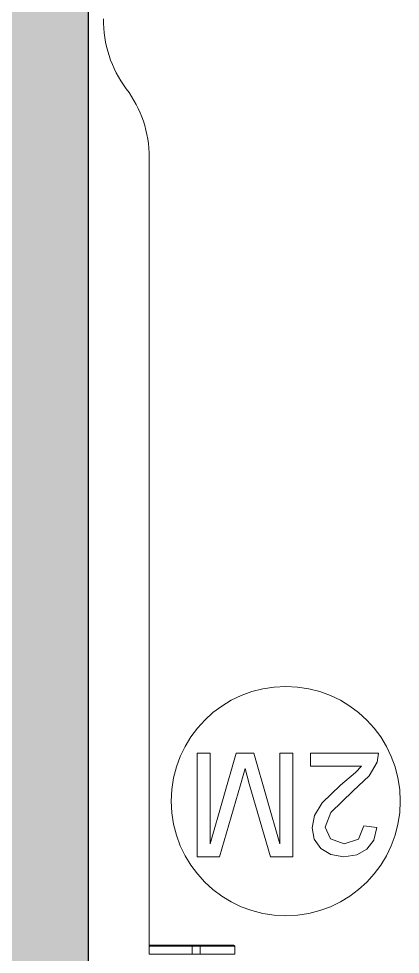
# Model space of a CAD drawing. Header units: millimetres. Extents: x 155927 to 326028, y -36033 to 97293.
# Drawn here: x 166390 to 166723, y 22640 to 23456 of the extents above; entities that cross this region are included whole.
import ezdxf

# ---------------------------------------------------------------- set-up
doc = ezdxf.new("R2010")
doc.units = ezdxf.units.MM
doc.header["$MEASUREMENT"] = 0
for name, color, linetype, lineweight in [('A-WALL', 7, 'CONTINUOUS', 9), ('A-WALL-PATT', 7, 'CONTINUOUS', 9), ('I-FURN', 8, 'CONTINUOUS', 9)]:
    doc.layers.add(name, color=color, linetype=linetype, lineweight=lineweight)

msp = doc.modelspace()

# ---------------------------------------------------------------- hatches: boundary and pattern name
at = {"layer": 'A-WALL-PATT'}
msp.add_hatch(color=256, dxfattribs=at).paths.add_polyline_path([(166450.83, 20657.61), (166450.83, 24155.61), (166328.83, 24155.61), (166328.83, 20657.61)], flags=0)

# ---------------------------------------------------------------- linework, layer by layer
at = {"layer": 'A-WALL', "lineweight": 30}
msp.add_line((166450.83, 20657.61), (166450.83, 24155.61), dxfattribs=at)
at = {"layer": 'I-FURN'}
for p, q in [((166503.83, 23335.39), (166503.83, 22647.21)), ((166503.83, 22647.21), (166503.83, 23335.39)), ((166557.14, 22815.76), (166545.84, 22815.76)), ((166545.84, 22815.76), (166545.84, 22725.35)), ((166579.86, 22815.76), (166557.14, 22736.65)), ((166557.14, 22736.65), (166557.14, 22815.76)), ((166595.18, 22815.76), (166579.86, 22815.76)), ((166617.89, 22736.65), (166595.18, 22815.76)), ((166629.19, 22815.76), (166617.89, 22815.76)), ((166617.89, 22815.76), (166617.89, 22736.65)), ((166629.19, 22725.35), (166629.19, 22815.76)), ((166704.06, 22815.76), (166644.73, 22815.76)), ((166644.73, 22815.76), (166644.73, 22804.46)), ((166702.85, 22807.97), (166704.06, 22815.76)), ((166695.98, 22795.97), (166702.85, 22807.97)), ((166583.48, 22787.97), (166587.52, 22802.38)), ((166587.52, 22802.38), (166591.25, 22789.07)), ((166644.73, 22804.46), (166689.12, 22804.46)), ((166689.12, 22804.46), (166684.02, 22798.71)), ((166684.02, 22798.71), (166671.02, 22787.84)), ((166681.83, 22782.87), (166695.98, 22795.97)), ((166565.29, 22725.35), (166583.48, 22787.97)), ((166591.25, 22789.07), (166609.74, 22725.35)), ((166671.02, 22787.84), (166654.83, 22772.35)), ((166662.32, 22764.04), (166681.83, 22782.87)), ((166654.83, 22772.35), (166648.15, 22761.27)), ((166648.15, 22761.27), (166646.14, 22750.56)), ((166657.44, 22751.24), (166662.32, 22764.04)), ((166646.14, 22750.56), (166648, 22740.7)), ((166662.05, 22740.88), (166657.44, 22751.24)), ((166691.35, 22752.19), (166686.59, 22740.78)), ((166702.65, 22750.78), (166691.35, 22752.19)), ((166699.91, 22739.84), (166702.65, 22750.78)), ((166648, 22740.7), (166653.59, 22732.59)), ((166674.06, 22736.65), (166662.05, 22740.88)), ((166686.59, 22740.78), (166674.06, 22736.65)), ((166693.99, 22731.86), (166699.91, 22739.84)), ((166653.59, 22732.59), (166662.37, 22727.16)), ((166662.37, 22727.16), (166673.82, 22725.35)), ((166673.82, 22725.35), (166685.19, 22726.98)), ((166685.19, 22726.98), (166693.99, 22731.86)), ((166545.84, 22725.35), (166565.29, 22725.35)), ((166609.74, 22725.35), (166629.19, 22725.35)), ((166503.82, 22647.21), (166503.82, 22640.21)), ((166503.83, 22647.21), (166541.29, 22647.21)), ((166503.83, 22647.21), (166503.83, 22640.21)), ((166504.83, 22648.21), (166504.82, 22648.21)), ((166541.85, 22648.21), (166504.83, 22648.21)), ((166504.83, 22648.21), (166508.82, 22648.21)), ((166508.82, 22647.21), (166508.82, 22648.21)), ((166508.82, 22648.21), (166547.39, 22648.21)), ((166541.29, 22647.21), (166548.21, 22647.21)), ((166541.29, 22647.21), (166541.29, 22640.21)), ((166547.39, 22648.21), (166541.85, 22648.21)), ((166577.67, 22648.21), (166547.39, 22648.21)), ((166577.67, 22648.21), (166547.39, 22648.21)), ((166548.21, 22647.21), (166578.49, 22647.21)), ((166548.21, 22647.21), (166548.21, 22640.21)), ((166578.3, 22647.99), (166578.33, 22647.96)), ((166578.49, 22647.21), (166578.67, 22647.21)), ((166578.49, 22647.21), (166578.49, 22640.21)), ((166578.67, 22640.21), (166578.67, 22647.21)), ((166578.67, 22640.21), (166578.67, 22647.21)), ((166578.67, 22640.21), (166578.67, 22647.21)), ((166503.83, 22640.21), (166541.29, 22640.21)), ((166541.29, 22640.21), (166548.21, 22640.21)), ((166548.21, 22640.21), (166578.49, 22640.21))]:
    msp.add_line(p, q, dxfattribs=at)
at = {"layer": 'I-FURN', "flags": 128}
for points in [[(166503.82, 22647.21), (166503.82, 22647.25), (166503.83, 22647.29), (166503.83, 22647.33), (166503.84, 22647.37), (166503.84, 22647.41), (166503.85, 22647.45), (166503.86, 22647.49), (166503.87, 22647.53), (166503.89, 22647.57), (166503.9, 22647.6), (166503.92, 22647.64), (166503.94, 22647.67), (166503.95, 22647.71), (166503.98, 22647.74), (166504, 22647.78), (166504.02, 22647.81), (166504.04, 22647.84), (166504.07, 22647.87), (166504.1, 22647.9), (166504.13, 22647.93), (166504.15, 22647.96), (166504.19, 22647.98), (166504.22, 22648.01), (166504.25, 22648.03), (166504.28, 22648.05), (166504.32, 22648.08), (166504.35, 22648.09), (166504.39, 22648.11), (166504.42, 22648.13), (166504.46, 22648.14), (166504.5, 22648.16), (166504.54, 22648.17), (166504.57, 22648.18), (166504.61, 22648.19), (166504.65, 22648.2), (166504.69, 22648.2), (166504.73, 22648.21), (166504.77, 22648.21), (166504.81, 22648.21), (166504.82, 22648.21)], [(166504.82, 22648.21), (166504.83, 22648.21), (166504.84, 22648.21), (166504.85, 22648.21), (166504.87, 22648.21), (166504.9, 22648.21), (166504.94, 22648.21), (166504.98, 22648.21), (166505.03, 22648.21), (166505.08, 22648.21), (166505.14, 22648.21), (166505.2, 22648.21), (166505.27, 22648.21), (166505.35, 22648.21), (166505.43, 22648.21), (166505.52, 22648.21), (166505.61, 22648.21), (166505.71, 22648.21), (166505.82, 22648.21), (166505.92, 22648.21), (166506.04, 22648.21), (166506.15, 22648.21), (166506.27, 22648.21), (166506.4, 22648.21), (166506.53, 22648.21), (166506.66, 22648.21), (166506.8, 22648.21), (166506.94, 22648.21), (166507.08, 22648.21), (166507.23, 22648.21), (166507.37, 22648.21), (166507.52, 22648.21), (166507.68, 22648.21), (166507.83, 22648.21), (166507.99, 22648.21), (166508.14, 22648.21), (166508.3, 22648.21), (166508.46, 22648.21), (166508.62, 22648.21), (166508.78, 22648.21), (166508.82, 22648.21)], [(166541.85, 22648.21), (166539.07, 22648.21), (166536.37, 22648.21), (166533.76, 22648.21), (166531.24, 22648.21), (166528.81, 22648.21), (166526.48, 22648.21), (166524.25, 22648.21), (166522.13, 22648.21), (166520.11, 22648.21), (166518.21, 22648.21), (166516.42, 22648.21), (166514.75, 22648.21), (166513.2, 22648.21), (166511.77, 22648.21), (166510.47, 22648.21), (166509.3, 22648.21), (166508.25, 22648.21), (166507.34, 22648.21), (166506.56, 22648.21), (166505.91, 22648.21), (166505.4, 22648.21), (166505.02, 22648.21), (166504.83, 22648.21)], [(166547.39, 22648.21), (166547.3, 22648.21), (166547.2, 22648.21), (166547.09, 22648.21), (166546.98, 22648.21), (166546.87, 22648.21), (166546.75, 22648.21), (166546.63, 22648.21), (166546.5, 22648.21), (166546.37, 22648.21), (166546.24, 22648.21), (166546.1, 22648.21), (166545.96, 22648.21), (166545.82, 22648.21), (166545.67, 22648.21), (166545.52, 22648.21), (166545.37, 22648.21), (166545.22, 22648.21), (166545.06, 22648.21), (166544.91, 22648.21), (166544.75, 22648.21), (166544.59, 22648.21), (166544.43, 22648.21), (166544.27, 22648.21), (166544.11, 22648.21), (166543.95, 22648.21), (166543.79, 22648.21), (166543.63, 22648.21), (166543.48, 22648.21), (166543.32, 22648.21), (166543.16, 22648.21), (166543.01, 22648.21), (166542.85, 22648.21), (166542.7, 22648.21), (166542.56, 22648.21), (166542.41, 22648.21), (166542.27, 22648.21), (166542.13, 22648.21), (166541.99, 22648.21), (166541.85, 22648.21)], [(166578.53, 22647.72), (166578.55, 22647.68), (166578.57, 22647.65), (166578.59, 22647.61), (166578.6, 22647.58), (166578.61, 22647.54), (166578.63, 22647.5), (166578.64, 22647.46), (166578.65, 22647.42), (166578.65, 22647.38), (166578.66, 22647.34), (166578.66, 22647.3), (166578.67, 22647.26), (166578.67, 22647.22), (166578.67, 22647.21)]]:
    msp.add_lwpolyline(points, dxfattribs=at)
at = {"layer": 'I-FURN'}
for centre, radius, start, end in [((166563.86, 23455.4), 100.03, 179.37439, 216.8699), ((166563.86, 23455.4), 100.03, 179.37439, 216.8699), ((166403.83, 23335.39), 100, 0, 36.8699), ((166403.83, 23335.39), 100, 0, 36.8699), ((166623.12, 22773.89), 100, 0, 180), ((166623.12, 22773.89), 100, 180, 0)]:
    msp.add_arc(centre, radius, start, end, dxfattribs=at)
for centre, ratio, start_param, end_param in [((166504.83, 22647.21), 0.998113, 0, 1.570796), ((166541.85, 22647.21), 0.56467, 0, 1.570796), ((166547.39, 22647.21), 0.819152, 4.712389, 6.283185), ((166577.67, 22647.21), 0.819152, 4.712389, 6.283185)]:
    msp.add_ellipse(centre, major_axis=(0, 1), ratio=ratio, start_param=start_param, end_param=end_param, dxfattribs=at)

doc.saveas('drawing.dxf')
